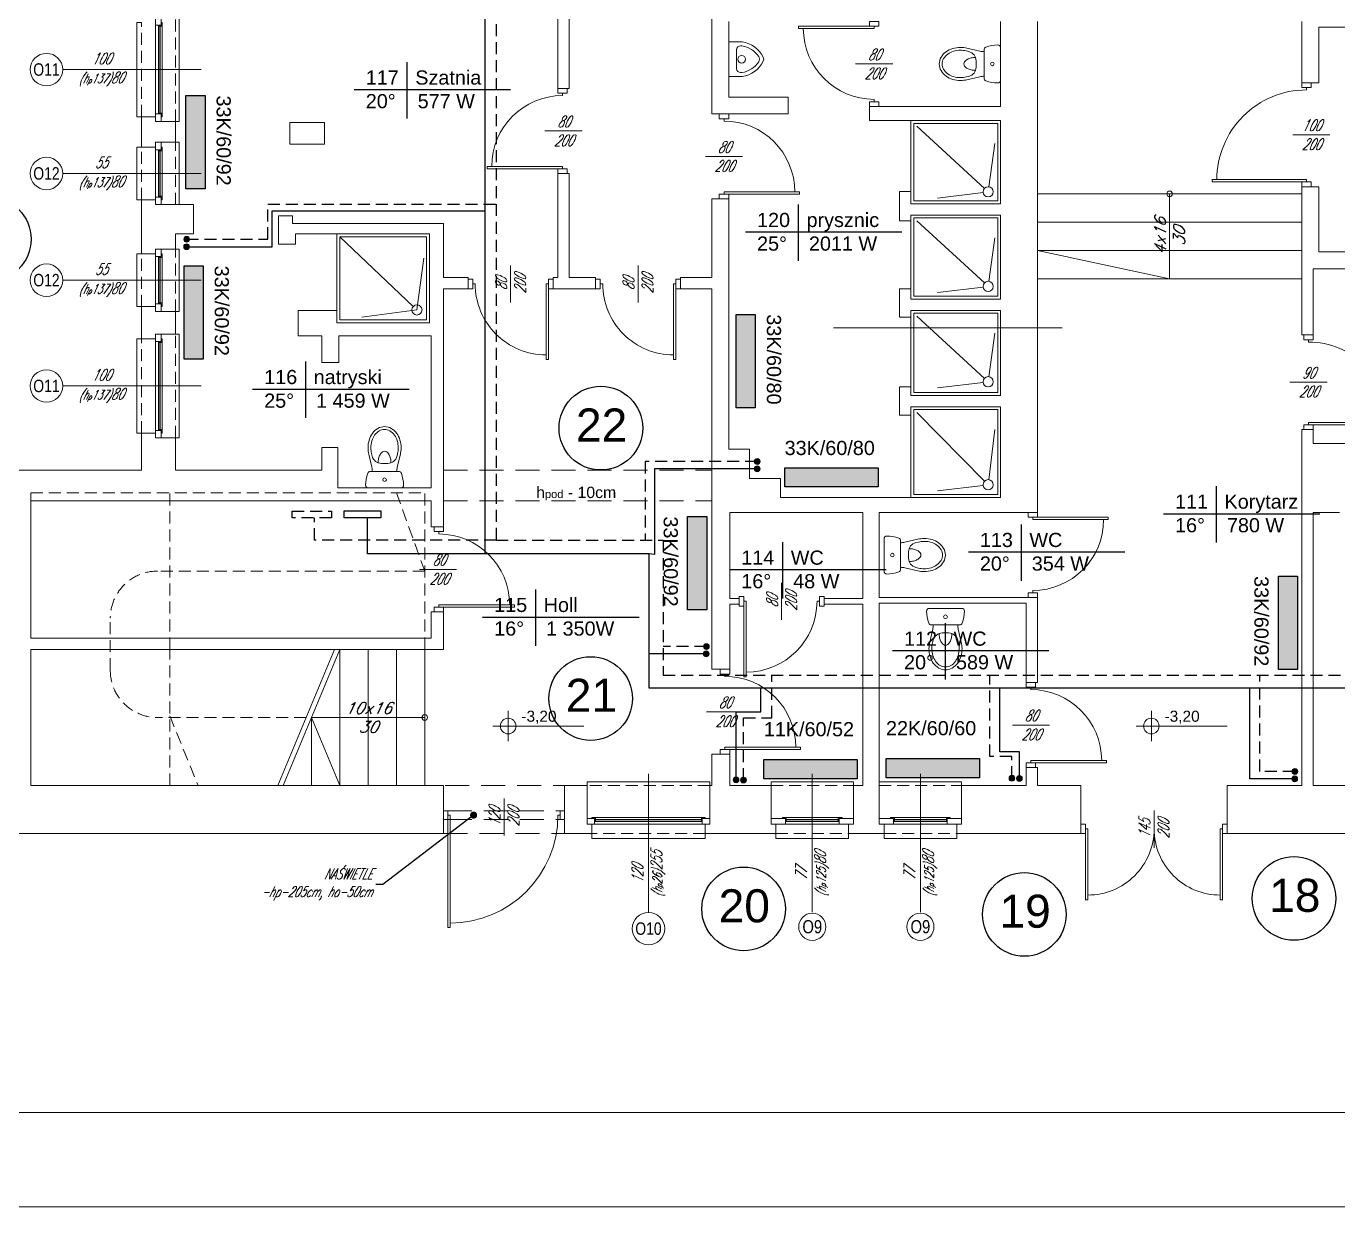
# Model space of a CAD drawing. Header units: centimetres. Extents: x 7465 to 14095, y 337 to 3307.
# Drawn here: x 8218 to 9607, y 337 to 1587 of the extents above; entities that cross this region are included whole.
import ezdxf
from ezdxf.enums import TextEntityAlignment as Align

# ---------------------------------------------------------------- set-up
doc = ezdxf.new("R2010")
doc.units = ezdxf.units.CM
doc.header["$MEASUREMENT"] = 0
doc.linetypes.add('DASHED', pattern=[19.05, 12.7, -6.35])
doc.layers.get('0').update_dxf_attribs({"color": 252, "lineweight": 5})
for name, color, linetype, lineweight in [('02_ściany', 253, 'Continuous', 15), ('03-01_okna', 253, 'Continuous', 9), ('03_drzwi', 253, 'Continuous', 9), ('04-2_nad', 251, 'DASHED', 5), ('05-03_opis', 253, 'Continuous', 5), ('07_przekrój', 254, 'Continuous', 15), ('07_wyposażenie', 253, 'Continuous', 5), ('[0.50]  grube', 253, 'Continuous', 13), ('[stand]  pomocnicze', 253, 'Continuous', 13), ('GRZEJNIKI NOWE', 7, 'Continuous', 25), ('inw03-02_schody', 253, 'Continuous', 5), ('OPISY DO CO', 7, 'Continuous', 25), ('OPISY GRZEJNIKÓW', 7, 'Continuous', 25), ('OPISY PIONOW', 7, 'Continuous', 25), ('Piony c.o.', 7, 'Continuous', 25), ('POZIOMY', 7, 'Continuous', 25)]:
    doc.layers.add(name, color=color, linetype=linetype, lineweight=lineweight)
doc.styles.add('arial', font='arial.ttf')
doc.styles.add('ariel', font='arial.ttf', dxfattribs={"width": 0.8})
doc.styles.add('ariel_wym', font='simplex.shx', dxfattribs={"width": 0.65, "oblique": 25})
doc.dimstyles.new('ariel 50 wnętrze', dxfattribs={"dimscale": 0.75, "dimtxt": 15, "dimasz": 10, "dimexe": 10, "dimexo": 0, "dimgap": 5, "dimtad": 1, "dimdec": 1, "dimrnd": 0.5, "dimtxsty": 'ariel_wym', "dimblk": 'ARCHTICK', "dimcen": 2.5, "dimdle": 15, "dimazin": 0, "dimtfac": 1, "dimtdec": 1, "dimtix": 1, "dimtmove": 0, "dimatfit": 3, "dimldrblk": 'DOT', "dimfxl": 0, "dimarcsym": 0})

# ---------------------------------------------------------------- blocks, each defined once
blk = doc.blocks.new('*U6')
blk.add_line((0, -0.375), (0, -0.4))
blk.add_lwpolyline([(0, 0.4), (0, 0.375), (0.8, 0.375), (0.8, 0.4), (0.05, 0.4), (-0.05, 0.4), (-0.05, 0.45), (0.05, 0.45), (0.05, 0.4)])
at = {"ltscale": 0.8}
blk.add_lwpolyline([(0.05, -0.4), (0.05, -0.45), (-0.05, -0.45), (-0.05, -0.4)], close=True, dxfattribs=at)
blk.add_arc((0, 0.375), 0.75, 270, 360)
blk = doc.blocks.new('*U8')
blk.add_line((0, 0.375), (0, 0.4))
at = {"ltscale": 0.8}
blk.add_lwpolyline([(0.05, 0.4), (0.05, 0.45), (-0.05, 0.45), (-0.05, 0.4)], close=True, dxfattribs=at)
blk.add_lwpolyline([(0, -0.4), (0, -0.375), (0.8, -0.375), (0.8, -0.4), (0.05, -0.4), (-0.05, -0.4), (-0.05, -0.45), (0.05, -0.45), (0.05, -0.4)])
blk.add_arc((0, -0.375), 0.75, 0, 90)
blk = doc.blocks.new('*U13')
blk.add_line((0, -0.375), (0, -0.4))
blk.add_lwpolyline([(0, 0.4), (0, 0.375), (0.8, 0.375), (0.8, 0.4), (0.05, 0.4), (-0.05, 0.4), (-0.05, 0.45), (0.05, 0.45), (0.05, 0.4)])
at = {"ltscale": 0.8}
blk.add_lwpolyline([(0.05, -0.4), (0.05, -0.45), (-0.05, -0.45), (-0.05, -0.4)], close=True, dxfattribs=at)
blk.add_arc((0, 0.375), 0.75, 270, 360)
blk = doc.blocks.new('wc')
for p, q in [((-171, 0), (171, 0)), ((-167, -357), (-135, -219)), ((150, -175), (-150, -175)), ((-34, -260), (34, -260)), ((167, -357), (135, -219)), ((-138, -364), (-132, -337)), ((138, -364), (132, -337))]:
    blk.add_line(p, q)
for points in [[(-68, -266, 0.047502), (-63, -312, 0.067446), (-48, -352, 0.105232), (-23, -382, 0.168531), (0, -390, 0.168531), (23, -382, 0.105232), (48, -352, 0.067446), (63, -312, 0.047502), (68, -266, 0.053598)], [(-167, -357, 0.05824), (-175, -425, 0.072039)], [(-175, -425, 0.072039), (-163, -508, 0.083339), (-129, -578, 0.106661), (-71, -631, 0.132138), (0, -650, 0.132138), (71, -631, 0.106661), (129, -578, 0.083339), (163, -508, 0.072039), (175, -425, 0.05824), (167, -357, 0.083339)], [(-145, -425, 0.072039), (-134, -500, 0.083339), (-105, -560, 0.106661), (-56, -605, 0.132138), (0, -620, 0.132138), (56, -605, 0.106661), (105, -560, 0.083339), (134, -500, 0.072039), (145, -425, 0.05824), (138, -364, 0.05824)], [(-138, -364, 0.05824), (-145, -425, 0.05824)]]:
    blk.add_lwpolyline(points, format="xyb")
blk.add_circle((0, -88), 19.6)
for centre, radius, start, end in [((-171, -30), 30, 90, 180.5376), ((171, -30), 30, 359.4624, 90), ((169, -27), 370, 180.5376, 200.3417), ((-169, -27), 370, 339.6583, 359.4624), ((-150, -145), 30, 200.3417, 270), ((-330, -174), 200, 346.9953, 359.6717), ((-34, -360), 100, 90, 166.9953), ((34, -360), 100, 13.0047, 90), ((330, -174), 200, 180.3283, 193.0047), ((150, -145), 30, 270, 339.6583)]:
    blk.add_arc(centre, radius, start, end)
blk = doc.blocks.new('okno 70-1')
at = {"linetype": 'Continuous', "lineweight": 0}
for p, q in [((0, 34), (87, 34)), ((0, 30), (0, 34)), ((87, 30), (87, 34)), ((15, -8), (72, -8)), ((72, -11), (15, -11)), ((16, -4), (16, -8)), ((16, -6), (71, -6)), ((16, -6.5), (71, -6.5)), ((71, -4), (71, -8)), ((5, -21), (5, -26)), ((5, -26), (82, -26)), ((82, -21), (82, -26))]:
    blk.add_line(p, q, dxfattribs=at)
at = {"linetype": 'DASHED'}
for p, q in [((0, 30), (87, 30)), ((5, -21), (82, -21))]:
    blk.add_line(p, q, dxfattribs=at)
at = {"linetype": 'Continuous', "lineweight": 0}
for points in [[(15, -5), (0, -5), (0, -11), (15, -11)], [(87, -5), (72, -5), (72, -11), (87, -11)]]:
    blk.add_lwpolyline(points, close=True, dxfattribs=at)
blk.add_lwpolyline([(12, -5), (12, -4), (75, -4), (75, -5)], dxfattribs=at)
blk = doc.blocks.new('okno 130')
at = {"linetype": 'Continuous', "lineweight": 0}
for p, q in [((75, 7), (-55, 7)), ((-55, 3), (-55, 7)), ((75, 3), (75, 7)), ((67, -35), (-47, -35)), ((-47, -38), (67, -38)), ((-46, -31), (-46, -35)), ((66, -33), (-46, -33)), ((66, -33.5), (-46, -33.5)), ((66, -31), (66, -35)), ((-50, -48), (-50, -53)), ((70, -53), (-50, -53)), ((70, -48), (70, -53))]:
    blk.add_line(p, q, dxfattribs=at)
at = {"linetype": 'DASHED'}
for p, q in [((75, 3), (-55, 3)), ((70, -48), (-50, -48))]:
    blk.add_line(p, q, dxfattribs=at)
at = {"linetype": 'Continuous', "lineweight": 0}
for points in [[(-55, -32), (-47, -32), (-47, -38), (-55, -38)], [(67, -32), (75, -32), (75, -38), (67, -38)]]:
    blk.add_lwpolyline(points, close=True, dxfattribs=at)
blk.add_lwpolyline([(70, -32), (70, -31), (-50, -31), (-50, -32)], dxfattribs=at)
blk = doc.blocks.new('*U16')
blk.add_line((0, -0.475), (0, -0.5))
blk.add_lwpolyline([(0, 0.5), (0, 0.475), (1, 0.475), (1, 0.5), (0.05, 0.5), (-0.05, 0.5), (-0.05, 0.55), (0.05, 0.55), (0.05, 0.5)])
at = {"ltscale": 0.8}
blk.add_lwpolyline([(0.05, -0.5), (0.05, -0.55), (-0.05, -0.55), (-0.05, -0.5)], close=True, dxfattribs=at)
blk.add_arc((0, 0.475), 0.95, 269.9853, 0.0704)
blk = doc.blocks.new('*U2')
at = {"ltscale": 0.8}
blk.add_lwpolyline([(0.05, 0.45), (0.05, 0.5), (-0.05, 0.5), (-0.05, 0.45)], close=True, dxfattribs=at)
blk.add_lwpolyline([(0.85, -0.425, 0.414214), (0, 0.425), (0, 0.45)], format="xyb")
blk.add_lwpolyline([(0, -0.45), (0, -0.425), (0.9, -0.425), (0.9, -0.45), (0.05, -0.45), (-0.05, -0.45), (-0.05, -0.5), (0.05, -0.5), (0.05, -0.45)])
blk = doc.blocks.new('*U21')
blk.add_line((0, 0.375), (0, 0.4))
at = {"ltscale": 0.8}
blk.add_lwpolyline([(0.05, 0.4), (0.05, 0.45), (-0.05, 0.45), (-0.05, 0.4)], close=True, dxfattribs=at)
blk.add_lwpolyline([(0, -0.4), (0, -0.375), (0.8, -0.375), (0.8, -0.4), (0.05, -0.4), (-0.05, -0.4), (-0.05, -0.45), (0.05, -0.45), (0.05, -0.4)])
blk.add_arc((0, -0.375), 0.75, 0, 90)
blk = doc.blocks.new('*U18')
blk.add_line((0, -0.375), (0, -0.4))
blk.add_lwpolyline([(0, 0.4), (0, 0.375), (0.8, 0.375), (0.8, 0.4), (0.05, 0.4), (-0.05, 0.4), (-0.05, 0.45), (0.05, 0.45), (0.05, 0.4)])
at = {"ltscale": 0.8}
blk.add_lwpolyline([(0.05, -0.4), (0.05, -0.45), (-0.05, -0.45), (-0.05, -0.4)], close=True, dxfattribs=at)
blk.add_arc((0, 0.375), 0.75, 270, 360)
blk = doc.blocks.new('okno 55')
at = {"linetype": 'Continuous', "lineweight": 0}
for p, q in [((-18, 5), (-18, 61)), ((-13, 61), (-18, 61)), ((2, 58), (2, 8)), ((5, 8), (5, 58)), ((9, 57), (5, 57)), ((6.5, 9), (6.5, 57)), ((7, 9), (7, 57)), ((23, 66), (27, 66)), ((27, 0), (27, 66)), ((-13, 5), (-18, 5)), ((9, 9), (5, 9)), ((23, 0), (27, 0))]:
    blk.add_line(p, q, dxfattribs=at)
at = {"linetype": 'DASHED'}
for p, q in [((-13, 5), (-13, 61)), ((23, 0), (23, 66))]:
    blk.add_line(p, q, dxfattribs=at)
at = {"linetype": 'Continuous', "lineweight": 0}
for points in [[(8, 66), (8, 58), (2, 58), (2, 66)], [(8, 8), (8, 0), (2, 0), (2, 8)]]:
    blk.add_lwpolyline(points, close=True, dxfattribs=at)
blk.add_lwpolyline([(8, 5), (9, 5), (9, 61), (8, 61)], dxfattribs=at)
at = {"layer": '05-03_opis', "lineweight": 0}
blk.add_line((50.3, 33), (-96.3, 33), dxfattribs=at)
blk.add_circle((-113.6, 33), 17.2, dxfattribs=at)
at = {"layer": '05-03_opis', "lineweight": 0, "attachment_point": 5}
for s, insert, char_height, width, style in [('55\\P{\\H0.83333x;(h\\H0.6x;p\\H1.6667x;137)}80', (-55.6, 33), 12, 57.447, 'ariel_wym'), ('O12', (-113.6, 33), 13.2, 62.661, 'ariel')]:
    blk.add_mtext(s, dxfattribs=dict(at, insert=insert, char_height=char_height, width=width, style=style))
blk = doc.blocks.new('okno 110a')
at = {"linetype": 'DASHED'}
for p, q in [((0, -110), (0, 0)), ((-36, -105), (-36, -5))]:
    blk.add_line(p, q, dxfattribs=at)
at = {"linetype": 'Continuous', "lineweight": 0}
for p, q in [((0, 0), (4, 0)), ((4, -110), (4, 0)), ((-41, -105), (-41, -5)), ((-36, -5), (-41, -5)), ((-21, -8), (-21, -102)), ((-18, -102), (-18, -8)), ((-14, -9), (-18, -9)), ((-16.5, -101), (-16.5, -9)), ((-16, -101), (-16, -9)), ((-36, -105), (-41, -105)), ((-14, -101), (-18, -101)), ((0, -110), (4, -110))]:
    blk.add_line(p, q, dxfattribs=at)
for points in [[(-15, 0), (-15, -8), (-21, -8), (-21, 0)], [(-15, -102), (-15, -110), (-21, -110), (-21, -102)]]:
    blk.add_lwpolyline(points, close=True, dxfattribs=at)
blk.add_lwpolyline([(-15, -105), (-14, -105), (-14, -5), (-15, -5)], dxfattribs=at)
at = {"layer": '05-03_opis', "lineweight": 0}
blk.add_line((27.3, -55), (-119.3, -55), dxfattribs=at)
blk.add_circle((-136.6, -55), 17.2, dxfattribs=at)
at = {"layer": '05-03_opis', "lineweight": 0, "attachment_point": 5}
for s, insert, char_height, width, style in [('100\\P{\\H0.83333x;(h\\H0.6x;p\\H1.6667x;137)}80', (-78.6, -55), 12, 57.447, 'ariel_wym'), ('O11', (-136.6, -55), 13.2, 62.661, 'ariel')]:
    blk.add_mtext(s, dxfattribs=dict(at, insert=insert, char_height=char_height, width=width, style=style))
blk = doc.blocks.new('*U24')
blk.add_line((0, 0.625), (0, 0.65))
at = {"ltscale": 0.8}
blk.add_lwpolyline([(0.05, 0.65), (0.05, 0.7), (-0.05, 0.7), (-0.05, 0.65)], close=True, dxfattribs=at)
blk.add_lwpolyline([(0, -0.65), (0, -0.625), (1.3, -0.625), (1.3, -0.65), (0.05, -0.65), (-0.05, -0.65), (-0.05, -0.7), (0.05, -0.7), (0.05, -0.65)])
blk.add_arc((0, -0.625), 1.25, 0, 90)
blk = doc.blocks.new('*U25')
blk.add_line((0, 0.375), (0, 0.4))
at = {"ltscale": 0.8}
blk.add_lwpolyline([(-0.05, 0.4), (-0.05, 0.45), (0.05, 0.45), (0.05, 0.4)], close=True, dxfattribs=at)
blk.add_lwpolyline([(0, -0.4), (0, -0.375), (-0.8, -0.375), (-0.8, -0.4), (-0.05, -0.4), (0.05, -0.4), (0.05, -0.45), (-0.05, -0.45), (-0.05, -0.4)])
blk.add_arc((0, -0.375), 0.75, 90, 180)
blk = doc.blocks.new('BATH_urinal2')
for p, q in [((0, 0.184), (0, -0.184)), ((0, 0.184), (0.136, 0.184)), ((0.126, 0.142), (0.14, 0.142)), ((0.084, 0.1), (0.084, -0.1)), ((0, -0.184), (0.136, -0.184)), ((0.126, -0.142), (0.14, -0.142))]:
    blk.add_line(p, q)
blk.add_circle((0.137, 0), 0.0404)
for centre, radius, start, end in [((0.126, 0.1), 0.042, 90, 180), ((0.136, 0.134), 0.05, 81.9393, 90), ((0.136, 0.134), 0.05, 81.9393, 90), ((0.096, -0.122), 0.267, 34.0694, 80.5865), ((0.102, -0.108), 0.294, 26.2274, 81.9393), ((0.276, 0), 0.05, 325.9306, 34.0694), ((0.321, 0), 0.05, 333.7726, 26.2274), ((0.126, -0.1), 0.042, 180, 270), ((0.096, 0.122), 0.267, 279.4135, 325.9306), ((0.102, 0.108), 0.294, 278.0607, 333.7726), ((0.136, -0.134), 0.05, 270, 278.0607), ((0.136, -0.134), 0.05, 270, 278.0607)]:
    blk.add_arc(centre, radius, start, end)
blk = doc.blocks.new('kota rzutowa')
at = {"ltscale": 0.5}
for p, q in [((0, -20.6), (0, 20.6)), ((-20.6, 0), (102.8, 0))]:
    blk.add_line(p, q, dxfattribs=at)
blk.add_circle((0, 0), 10.6, dxfattribs=at)
at = {"ltscale": 0.5, "style": 'arial'}
blk.add_attdef('POZ._POSADKI_WYKOŃCZONWJ', text='', height=15, dxfattribs=at).set_placement((17.9, 1.4), align=Align.BOTTOM_LEFT)
blk.add_attdef('POZ._POSADZKI_KONSTRUKCJA', text='', height=15, dxfattribs=at).set_placement((17, -5), align=Align.TOP_LEFT)
blk = doc.blocks.new('_ArchTick')
at = {"color": 0, "linetype": 'ByBlock', "const_width": 0.15}
blk.add_lwpolyline([(-0.5, -0.5), (0.5, 0.5)], dxfattribs=at)
blk = doc.blocks.new('_Dot')
at = {"color": 0, "linetype": 'ByBlock', "lineweight": -2}
blk.add_line((-0.5, 0), (-1, 0), dxfattribs=at)
at = {"color": 0, "linetype": 'ByBlock', "const_width": 0.5}
blk.add_lwpolyline([(-0.25, 0, 1), (0.25, 0, 1)], format="xyb", close=True, dxfattribs=at)

msp = doc.modelspace()

# ---------------------------------------------------------------- hatches: boundary and pattern name
at = {"layer": '07_przekrój'}
h = msp.add_hatch(color=256, dxfattribs=at)
h.set_gradient(color1=(214, 41, 214), color2=(216, 49, 216), one_color=1, tint=0.52)
h.paths.add_polyline_path([(8407.3, 1513.4), (8407.3, 1414.5), (8387, 1414.5), (8387, 1513.4)])
h = msp.add_hatch(color=256, dxfattribs=at)
h.set_gradient(color1=(214, 41, 214), color2=(216, 49, 216), one_color=1, tint=0.52)
h.paths.add_polyline_path([(8405.2, 1333.2), (8405.2, 1234.3), (8385, 1234.3), (8385, 1333.2)])
h = msp.add_hatch(color=256, dxfattribs=at)
h.set_gradient(color1=(214, 41, 214), color2=(216, 49, 216), one_color=1, tint=0.52)
h.paths.add_polyline_path([(8990, 1281.6), (8990, 1182.8), (8969.8, 1182.8), (8969.8, 1281.6)])
h = msp.add_hatch(color=256, dxfattribs=at)
h.set_gradient(color1=(214, 41, 214), color2=(216, 49, 216), one_color=1, tint=0.52)
h.paths.add_polyline_path([(9021.3, 1119.4), (9120.1, 1119.4), (9120.1, 1099.1), (9021.3, 1099.1)])
h = msp.add_hatch(color=256, dxfattribs=at)
h.set_gradient(color1=(214, 41, 214), color2=(216, 49, 216), one_color=1, tint=0.52)
h.paths.add_polyline_path([(8938.6, 1067.6), (8938.6, 968.8), (8918.3, 968.8), (8918.3, 1067.6)])
h = msp.add_hatch(color=256, dxfattribs=at)
h.set_gradient(color1=(214, 41, 214), color2=(216, 49, 216), one_color=1, tint=0.52)
h.paths.add_polyline_path([(9564.2, 1004.5), (9564.2, 905.6), (9544, 905.6), (9544, 1004.5)])
h = msp.add_hatch(color=256, dxfattribs=at)
h.set_gradient(color1=(214, 41, 214), color2=(216, 49, 216), one_color=1, tint=0.52)
h.paths.add_polyline_path([(8999.2, 810.3), (9098.1, 810.3), (9098.1, 790.1), (8999.2, 790.1)])
h = msp.add_hatch(color=256, dxfattribs=at)
h.set_gradient(color1=(214, 41, 214), color2=(216, 49, 216), one_color=1, tint=0.52)
h.paths.add_polyline_path([(9128.7, 811.4), (9227.5, 811.4), (9227.5, 791.1), (9128.7, 791.1)])
at = {"layer": 'Piony c.o.', "lineweight": 20}
for color, points in [(5, [(8390.9, 1361.2, 1), (8384.7, 1361.2, 1)]), (256, [(8390.7, 1353.4, 1), (8384.6, 1353.4, 1)]), (5, [(8995.2, 1126, 1), (8989.1, 1126, 1)]), (256, [(8995.1, 1118.2, 1), (8989, 1118.2, 1)]), (5, [(8941.2, 930.1, 1), (8935.1, 930.1, 1)]), (256, [(8941.1, 922.3, 1), (8935, 922.3, 1)]), (256, [(8972.7, 788.9, 1), (8966.6, 788.9, 1)]), (5, [(8980.5, 788.7, 1), (8974.4, 788.7, 1)]), (5, [(9264.9, 790.5, 1), (9258.8, 790.5, 1)]), (256, [(9272.7, 790.4, 1), (9266.6, 790.4, 1)]), (256, [(9564.5, 789.9, 1), (9558.4, 789.9, 1)]), (5, [(9564.6, 797.7, 1), (9558.5, 797.7, 1)])]:
    msp.add_hatch(color=color, dxfattribs=at).paths.add_polyline_path(points)

# ---------------------------------------------------------------- linework, layer by layer
at = {"layer": '02_ściany', "color": 0}
for p, q in [((8943.9, 2116.9), (8943.9, 1493.9)), ((8792.9, 1847.9), (8792.9, 1520.9)), ((8780.9, 1609.9), (8780.9, 1520.9)), ((8961.9, 1591.9), (8961.9, 1511.9)), ((9249.9, 1501.9), (9249.9, 1591.9)), ((9288.9, 1591.9), (9288.9, 1071.9)), ((9568.9, 1591.9), (9568.9, 1526.9)), ((9586.9, 1585.9), (9661.9, 1585.9)), ((9586.9, 1585.9), (9586.9, 1526.9)), ((8780.9, 1520.9), (8792.9, 1520.9)), ((9568.9, 1526.9), (9586.9, 1526.9)), ((8961.9, 1511.9), (9024.9, 1511.9)), ((9024.9, 1511.9), (9024.9, 1493.9)), ((9110.9, 1501.9), (9249.9, 1501.9)), ((9110.9, 1501.9), (9110.9, 1486.9)), ((8339.9, 1458.9), (8339.9, 1490.9)), ((8943.9, 1493.9), (8961.9, 1493.9)), ((8961.9, 1493.9), (9024.9, 1493.9)), ((9110.9, 1486.9), (9249.9, 1486.9)), ((9249.9, 1398.9), (9249.9, 1486.9)), ((8375.9, 1485.9), (8375.9, 1463.9)), ((8533.9, 1484.9), (8496.9, 1484.9)), ((8496.9, 1484.9), (8496.9, 1461.9)), ((8533.9, 1484.9), (8533.9, 1461.9)), ((8533.9, 1461.9), (8496.9, 1461.9)), ((8780.9, 1430.9), (8780.9, 1320.9)), ((8780.9, 1430.9), (8792.9, 1430.9)), ((8792.9, 1430.9), (8792.9, 1320.9)), ((9568.9, 1416.9), (9568.9, 1259.9)), ((9568.9, 1416.9), (9586.9, 1416.9)), ((9586.9, 1416.9), (9586.9, 1347.9)), ((8943.9, 1403.9), (8943.9, 1320.9)), ((8943.9, 1403.9), (8961.9, 1403.9)), ((8961.9, 1403.9), (8961.9, 1138.9)), ((9142.9, 1411.9), (9154.9, 1411.9)), ((9142.9, 1380.9), (9142.9, 1411.9)), ((9154.9, 1411.9), (9154.9, 1398.9)), ((8339.9, 1402.9), (8339.9, 1345.9)), ((8394.9, 1397.9), (8394.9, 1366.9)), ((9154.9, 1398.9), (9249.9, 1398.9)), ((8499.9, 1385.9), (8484.9, 1385.9)), ((8484.9, 1385.9), (8484.9, 1355.9)), ((8499.9, 1385.9), (8499.9, 1377.9)), ((8659.9, 1377.9), (8499.9, 1377.9)), ((8659.9, 1377.9), (8659.9, 1320.9)), ((9142.9, 1380.9), (9154.9, 1380.9)), ((9154.9, 1386.9), (9249.9, 1386.9)), ((9154.9, 1380.9), (9154.9, 1386.9)), ((9249.9, 1386.9), (9249.9, 1297.9)), ((8375.9, 1366.9), (8375.9, 1350.9)), ((8394.9, 1366.9), (8375.9, 1366.9)), ((8644.9, 1366.9), (8502.9, 1366.9)), ((8502.9, 1366.9), (8502.9, 1355.9)), ((8644.9, 1366.9), (8644.9, 1272.9)), ((8502.9, 1355.9), (8484.9, 1355.9)), ((9586.9, 1347.9), (9716.9, 1347.9)), ((8685.9, 1320.9), (8659.9, 1320.9)), ((8685.9, 1320.9), (8685.9, 1308.9)), ((8780.9, 1320.9), (8775.9, 1320.9)), ((8775.9, 1320.9), (8775.9, 1308.9)), ((8792.9, 1320.9), (8820.9, 1320.9)), ((8820.9, 1320.9), (8820.9, 1308.9)), ((8910.9, 1320.9), (8943.9, 1320.9)), ((8910.9, 1320.9), (8910.9, 1308.9)), ((9580.9, 1329.9), (9580.9, 1259.9)), ((9580.9, 1329.9), (9881.4, 1329.9)), ((8659.9, 1308.9), (8685.9, 1308.9)), ((8659.9, 1308.9), (8659.9, 1056.7)), ((8775.9, 1308.9), (8820.9, 1308.9)), ((8910.9, 1308.9), (8943.9, 1308.9)), ((8943.9, 1308.9), (8943.9, 905.9)), ((9142.9, 1308.9), (9154.9, 1308.9)), ((9142.9, 1278.9), (9142.9, 1308.9)), ((9154.9, 1297.9), (9154.9, 1308.9)), ((9154.9, 1297.9), (9249.9, 1297.9)), ((8339.9, 1255.9), (8339.9, 1289.9)), ((8375.9, 1260.9), (8375.9, 1284.9)), ((8546.9, 1285.9), (8505.9, 1285.9)), ((8505.9, 1285.9), (8505.9, 1258.9)), ((8546.9, 1285.9), (8546.9, 1272.9)), ((9142.9, 1278.9), (9154.9, 1278.9)), ((9154.9, 1285.9), (9249.9, 1285.9)), ((9154.9, 1285.9), (9154.9, 1278.9)), ((9249.9, 1285.9), (9249.9, 1195.9)), ((8644.9, 1272.9), (8546.9, 1272.9)), ((8530.9, 1258.9), (8505.9, 1258.9)), ((8530.9, 1258.9), (8530.9, 1230.9)), ((8548.9, 1258.9), (8548.9, 1230.9)), ((8548.9, 1258.9), (8646.9, 1258.9)), ((8646.9, 1258.9), (8646.9, 1097.9)), ((9580.9, 1259.9), (9568.9, 1259.9)), ((8548.9, 1230.9), (8530.9, 1230.9)), ((9142.9, 1204.9), (9142.9, 1174.9)), ((9142.9, 1204.9), (9154.9, 1204.9)), ((9154.9, 1195.9), (9154.9, 1204.9)), ((9154.9, 1195.9), (9249.9, 1195.9)), ((9154.9, 1183.9), (9249.9, 1183.9)), ((9154.9, 1183.9), (9154.9, 1174.9)), ((9249.9, 1183.9), (9249.9, 1087.9)), ((9142.9, 1174.9), (9154.9, 1174.9)), ((8339.9, 1155.9), (8339.9, 1116.9)), ((9568.9, 1159.9), (9568.9, 782.9)), ((9580.9, 1159.9), (9568.9, 1159.9)), ((9580.9, 1159.9), (9580.9, 1144.9)), ((8375.9, 1150.9), (8375.9, 1116.9)), ((8547.9, 1140.9), (8530.9, 1140.9)), ((8530.9, 1140.9), (8530.9, 1116.9)), ((8547.9, 1140.9), (8547.9, 1097.9)), ((9705.4, 1144.9), (9580.9, 1144.9)), ((8961.9, 1138.9), (8983.9, 1138.9)), ((8983.9, 1138.9), (8983.9, 1107.9)), ((8339.9, 1116.9), (8171.9, 1116.9)), ((8375.9, 1116.9), (8530.9, 1116.9)), ((8547.9, 1097.9), (8646.9, 1097.9)), ((8983.9, 1107.9), (9016.9, 1107.9)), ((9016.9, 1107.9), (9016.9, 1087.9)), ((8222.9, 1084.4), (8646.9, 1084.4)), ((8222.9, 1084.4), (8222.9, 938.9)), ((8646.9, 1084.4), (8646.9, 1056.7)), ((9016.9, 1087.9), (9249.9, 1087.9)), ((8962.9, 1071.9), (8962.9, 980.9)), ((8962.9, 1071.9), (9103.9, 1071.9)), ((9103.9, 1071.9), (9103.9, 980.9)), ((9121.4, 1071.9), (9288.9, 1071.9)), ((9121.4, 1071.9), (9121.4, 981.9)), ((9580.9, 1071.9), (9580.9, 782.9)), ((9580.9, 1071.9), (9608.9, 1071.9)), ((8646.9, 1056.7), (8659.9, 1056.7)), ((8962.9, 980.9), (8972.9, 980.9)), ((8962.9, 974.9), (8962.9, 905.9)), ((8962.9, 974.9), (8972.9, 974.9)), ((8972.9, 980.9), (8972.9, 974.9)), ((9062.9, 980.9), (9103.9, 980.9)), ((9062.9, 980.9), (9062.9, 974.9)), ((9062.9, 974.9), (9103.9, 974.9)), ((9103.9, 974.9), (9103.9, 782.9)), ((9121.4, 981.9), (9288.9, 981.9)), ((9121.4, 975.9), (9121.4, 782.9)), ((9121.4, 975.9), (9276.9, 975.9)), ((9276.9, 975.9), (9276.9, 891.9)), ((9288.9, 981.9), (9288.9, 891.9)), ((8646.9, 966.7), (8646.9, 938.9)), ((8646.9, 966.7), (8659.9, 966.7)), ((8659.9, 966.7), (8659.9, 926.9)), ((8222.9, 938.9), (8646.9, 938.9)), ((8222.9, 926.9), (8222.9, 782.9)), ((8222.9, 926.9), (8659.9, 926.9)), ((8943.9, 905.9), (8962.9, 905.9)), ((9276.9, 891.9), (9288.9, 891.9)), ((8943.9, 815.9), (8943.9, 782.9)), ((8943.9, 815.9), (8962.9, 815.9)), ((8962.9, 815.9), (8962.9, 782.9)), ((9276.9, 801.9), (9288.9, 801.9)), ((9276.9, 801.9), (9276.9, 782.9)), ((9288.9, 801.9), (9288.9, 782.9)), ((8222.9, 782.9), (8659.9, 782.9)), ((8659.9, 782.9), (8659.9, 731.9)), ((8787.9, 782.9), (8811.9, 782.9)), ((8787.9, 782.9), (8787.9, 731.9)), ((8941.9, 782.9), (8943.9, 782.9)), ((8962.9, 782.9), (9006.9, 782.9)), ((9006.9, 782.9), (9006.9, 741.9)), ((9093.9, 782.9), (9103.9, 782.9)), ((9093.9, 782.9), (9093.9, 741.9)), ((9121.4, 782.9), (9121.4, 741.9)), ((9208.4, 782.9), (9276.9, 782.9)), ((9288.9, 782.9), (9334.9, 782.9)), ((9334.9, 782.9), (9334.9, 731.9)), ((9489.9, 782.9), (9568.9, 782.9)), ((9489.9, 782.9), (9489.9, 731.9)), ((9580.9, 782.9), (9676.4, 782.9)), ((9006.9, 741.9), (9011.9, 741.9)), ((9006.9, 741.9), (9011.9, 741.9)), ((9006.9, 741.9), (9011.9, 741.9)), ((9006.9, 741.9), (9011.9, 741.9)), ((9006.9, 741.9), (9011.9, 741.9)), ((9006.9, 741.9), (9011.9, 741.9)), ((9011.9, 741.9), (9011.9, 731.9)), ((9011.9, 741.9), (9011.9, 731.9)), ((9088.9, 741.9), (9093.9, 741.9)), ((9088.9, 741.9), (9088.9, 731.9)), ((9088.9, 741.9), (9093.9, 741.9)), ((9088.9, 741.9), (9093.9, 741.9)), ((9121.4, 741.9), (9126.4, 741.9)), ((9121.4, 741.9), (9126.4, 741.9)), ((9121.4, 741.9), (9126.4, 741.9)), ((9121.4, 741.9), (9126.4, 741.9)), ((9121.4, 741.9), (9126.4, 741.9)), ((9126.4, 741.9), (9126.4, 731.9)), ((9126.4, 741.9), (9126.4, 731.9)), ((9203.4, 741.9), (9208.4, 741.9)), ((9203.4, 741.9), (9208.4, 741.9)), ((9203.4, 741.9), (9203.4, 731.9)), ((8171.9, 731.9), (8659.9, 731.9)), ((8787.9, 731.9), (8816.9, 731.9)), ((8936.9, 731.9), (9011.9, 731.9)), ((9088.9, 731.9), (9126.4, 731.9)), ((9203.4, 731.9), (9334.9, 731.9)), ((9489.9, 731.9), (9681.4, 731.9))]:
    msp.add_line(p, q, dxfattribs=at)
for points in [[(8339.9, 1490.9), (8354.9, 1490.9), (8354.9, 1485.9), (8375.9, 1485.9)], [(8339.9, 1458.9), (8354.9, 1458.9), (8354.9, 1463.9), (8375.9, 1463.9)], [(8339.9, 1402.9), (8354.9, 1402.9), (8354.9, 1397.9), (8394.9, 1397.9)], [(8339.9, 1345.9), (8354.9, 1345.9), (8354.9, 1350.9), (8375.9, 1350.9)], [(8339.9, 1289.9), (8354.9, 1289.9), (8354.9, 1284.9), (8375.9, 1284.9)], [(8339.9, 1255.9), (8354.9, 1255.9), (8354.9, 1260.9), (8375.9, 1260.9)], [(8339.9, 1155.9), (8354.9, 1155.9), (8354.9, 1150.9), (8375.9, 1150.9)], [(9121.4, 975.9), (9276.9, 975.9)], [(8816.9, 731.9), (8816.9, 741.9), (8811.9, 741.9), (8811.9, 782.9)], [(8936.9, 731.9), (8936.9, 741.9), (8941.9, 741.9), (8941.9, 782.9)], [(9276.9, 782.9), (9208.4, 782.9), (9208.4, 741.9)]]:
    msp.add_lwpolyline(points, dxfattribs=at)
at = {"layer": '03_drzwi', "color": 0}
for points in [[(9339.9, 736.9), (9342.4, 736.9), (9342.4, 662), (9339.9, 662), (9339.9, 731.9), (9339.9, 741.9), (9334.9, 741.9), (9334.9, 731.9), (9339.9, 731.9)], [(9484.9, 736.9), (9482.4, 736.9), (9482.5, 662), (9485, 662), (9484.9, 731.9), (9484.9, 741.9), (9489.9, 741.9), (9489.9, 731.9), (9484.9, 731.9)]]:
    msp.add_lwpolyline(points, dxfattribs=at)
for centre, start, end in [((9342.4, 736.9), 269.9296, 0.0147), ((9482.4, 736.9), 179.9853, 270.0704)]:
    msp.add_arc(centre, 70, start, end, dxfattribs=at)
at = {"layer": '04-2_nad', "color": 0, "ltscale": 2}
for p, q in [((8659.9, 1116.9), (8943.9, 1116.9)), ((8659.9, 1084.4), (8943.9, 1084.4)), ((8661.7, 782.9), (8787.9, 782.9)), ((8664.5, 756.1), (8783.3, 756.1)), ((8664.5, 746.9), (8783.3, 746.9)), ((8659.9, 731.9), (8787.9, 731.9))]:
    msp.add_line(p, q, dxfattribs=at)
at = {"layer": '05-03_opis', "color": 0, "lineweight": 0}
for p, q in [((9135.6, 1546.9), (9096.3, 1546.9)), ((8767.3, 1475.9), (8806.6, 1475.9)), ((9598.6, 1471.9), (9559.3, 1471.9)), ((8976.6, 1448.9), (8937.3, 1448.9)), ((8730.9, 1294.3), (8730.9, 1333.6)), ((8865.9, 1294.3), (8865.9, 1333.6)), ((9595.6, 1209.9), (9556.3, 1209.9)), ((8673.6, 1011.7), (8634.3, 1011.7)), ((9017.9, 958.2), (9017.9, 997.5)), ((8977.6, 860.9), (8938.3, 860.9)), ((9301.6, 846.9), (9262.3, 846.9)), ((8876.9, 795.3), (8876.9, 648.6)), ((9050.4, 795.3), (9050.4, 648.6)), ((9164.9, 795.3), (9164.9, 648.6)), ((8723.9, 769.2), (8723.9, 729.9)), ((9412.4, 756.4), (9412.4, 717))]:
    msp.add_line(p, q, dxfattribs=at)
at = {"layer": '05-03_opis', "color": 0}
msp.add_line((9314.9, 1267.6), (9072.8, 1267.6), dxfattribs=at)
at = {"layer": '05-03_opis', "color": 0, "lineweight": 0}
for centre, radius in [((8876.9, 631.3), 17.2), ((9050.4, 633.3), 14.4), ((9164.9, 633.3), 14.4)]:
    msp.add_circle(centre, radius, dxfattribs=at)
at = {"layer": '07_wyposażenie', "color": 0}
for p, q in [((9232.7, 1415), (9161.2, 1480.9)), ((9237.4, 1416.7), (9243.9, 1462.7)), ((9231.3, 1410.7), (9182.9, 1404.9)), ((9232.7, 1315), (9161.2, 1380.9)), ((8627.7, 1290), (8549.9, 1363.9)), ((9237.4, 1316.7), (9243.9, 1362.7)), ((8631.7, 1286.4), (8638.9, 1341.2)), ((9231.3, 1310.7), (9182.9, 1304.9)), ((8631.7, 1286.4), (8573.4, 1278.9)), ((9232.7, 1214), (9161.2, 1279.9)), ((9237.4, 1215.7), (9243.9, 1261.7)), ((9231.3, 1209.7), (9182.9, 1203.9)), ((9232.7, 1105), (9161.2, 1177.9)), ((9237.4, 1106.7), (9243.9, 1159.7)), ((9231.3, 1100.7), (9182.9, 1094.9))]:
    msp.add_line(p, q, dxfattribs=at)
for points in [[(9249.9, 1486.9), (9154.9, 1486.9), (9154.9, 1398.9), (9249.9, 1398.9)], [(9246.9, 1483.9), (9157.9, 1483.9), (9157.9, 1401.9), (9246.9, 1401.9)], [(9249.9, 1386.9), (9154.9, 1386.9), (9154.9, 1297.9), (9249.9, 1297.9)], [(9246.9, 1383.9), (9157.9, 1383.9), (9157.9, 1300.9), (9246.9, 1300.9)], [(8644.9, 1366.9), (8546.9, 1366.9), (8546.9, 1272.9), (8644.9, 1272.9)], [(8641.9, 1363.9), (8549.9, 1363.9), (8549.9, 1275.9), (8641.9, 1275.9)], [(9249.9, 1285.9), (9154.9, 1285.9), (9154.9, 1195.9), (9249.9, 1195.9)], [(9246.9, 1282.9), (9157.9, 1282.9), (9157.9, 1198.9), (9246.9, 1198.9)], [(9249.9, 1183.9), (9154.9, 1183.9), (9154.9, 1087.9), (9249.9, 1087.9)], [(9246.9, 1180.9), (9157.9, 1180.9), (9157.9, 1090.9), (9246.9, 1090.9)]]:
    msp.add_lwpolyline(points, close=True, dxfattribs=at)
for centre in [(9236.7, 1411.4), (9236.7, 1311.4), (8631.7, 1286.4), (9236.7, 1210.4), (9236.7, 1101.4)]:
    msp.add_circle(centre, 5.38, dxfattribs=at)
at = {"layer": '[0.50]  grube', "color": 0}
msp.add_line((7735.3, 436.8), (13995.2, 436.8), dxfattribs=at)
at = {"layer": '[stand]  pomocnicze', "color": 0}
msp.add_line((14095.2, 336.8), (7464.7, 336.8), dxfattribs=at)
at = {"layer": 'GRZEJNIKI NOWE'}
for points in [[(8407.3, 1513.4), (8407.3, 1414.5), (8387, 1414.5), (8387, 1513.4)], [(8405.2, 1333.2), (8405.2, 1234.3), (8385, 1234.3), (8385, 1333.2)], [(8990, 1281.6), (8990, 1182.8), (8969.8, 1182.8), (8969.8, 1281.6)], [(9021.3, 1119.4), (9120.1, 1119.4), (9120.1, 1099.1), (9021.3, 1099.1)], [(8938.6, 1067.6), (8938.6, 968.8), (8918.3, 968.8), (8918.3, 1067.6)], [(9564.2, 1004.5), (9564.2, 905.6), (9544, 905.6), (9544, 1004.5)], [(8999.2, 810.3), (9098.1, 810.3), (9098.1, 790.1), (8999.2, 790.1)], [(9128.7, 811.4), (9227.5, 811.4), (9227.5, 791.1), (9128.7, 791.1)]]:
    msp.add_lwpolyline(points, close=True, dxfattribs=at)
at = {"layer": 'inw03-02_schody', "color": 0}
for p, q in [((9288.9, 1409.3), (9568.9, 1409.3)), ((9428.9, 1409.3), (9428.9, 1319.3)), ((9288.9, 1379.3), (9568.9, 1379.3)), ((9288.9, 1349.3), (9568.9, 1349.3)), ((9428.9, 1319.3), (9288.9, 1349.3)), ((9288.9, 1319.3), (9568.9, 1319.3)), ((8369.9, 926.9), (8639.9, 926.9)), ((8484.5, 782.9), (8544.5, 926.9)), ((8489.9, 782.9), (8549.9, 926.9)), ((8549.9, 782.9), (8549.9, 926.9)), ((8579.9, 782.9), (8579.9, 926.9)), ((8609.9, 782.9), (8609.9, 926.9)), ((8639.9, 782.9), (8639.9, 926.9)), ((8519.9, 782.9), (8519.9, 854.9)), ((8639.9, 854.9), (8519.9, 854.9)), ((8519.9, 854.9), (8549.9, 782.9))]:
    msp.add_line(p, q, dxfattribs=at)
at = {"layer": 'inw03-02_schody', "color": 0, "linetype": 'DASHED'}
for p, q in [((8222.9, 1092.9), (8639.9, 1092.9)), ((8222.9, 1084.4), (8222.9, 1092.9)), ((8369.9, 926.9), (8369.9, 1092.9)), ((8609.9, 1092.9), (8639.9, 1009.9)), ((8639.9, 926.9), (8639.9, 1092.9)), ((8639.9, 1009.9), (8356.9, 1009.9)), ((8306.9, 904.9), (8306.9, 959.9)), ((8369.9, 782.9), (8369.9, 926.9)), ((8514.5, 854.9), (8356.9, 854.9)), ((8369.9, 856.7), (8399.9, 782.9))]:
    msp.add_line(p, q, dxfattribs=at)
at = {"layer": 'inw03-02_schody', "color": 0}
for centre in [(9428.9, 1409.3), (8639.9, 854.9)]:
    msp.add_circle(centre, 3, dxfattribs=at)
at = {"layer": 'inw03-02_schody', "color": 0, "linetype": 'DASHED'}
for centre, start, end in [((8356.9, 959.9), 90, 180), ((8356.9, 904.9), 180, 270)]:
    msp.add_arc(centre, 50, start, end, dxfattribs=at)
at = {"layer": 'OPISY DO CO', "color": 7}
for p, q in [((8621.1, 1548.7), (8621.1, 1489.1)), ((8565.2, 1519.8), (8730.9, 1519.8)), ((9035.5, 1398), (9035.5, 1338.4)), ((8979.6, 1369), (9145.3, 1369)), ((8513.5, 1231.7), (8513.5, 1172.1)), ((8457.6, 1202.7), (8623.3, 1202.7)), ((9478.3, 1099.7), (9478.3, 1040.1)), ((9422.3, 1070.7), (9588, 1070.7)), ((9271.6, 1059.2), (9271.6, 999.6)), ((9018.8, 1040.4), (9018.8, 980.9)), ((9215.7, 1030.2), (9381.4, 1030.2)), ((8962.9, 1011.5), (9128.6, 1011.5)), ((8757.1, 990.3), (8757.1, 930.7)), ((8701.2, 961.3), (8866.9, 961.3)), ((9191.2, 954.7), (9191.2, 895.1)), ((9135.3, 925.7), (9301, 925.7))]:
    msp.add_line(p, q, dxfattribs=at)
at = {"layer": 'OPISY PIONOW'}
for centre in [(8178.7, 1361.4), (8826.5, 1161.3), (8815.7, 875), (8977.7, 652.2), (9560.6, 663.3), (9275, 646.4)]:
    msp.add_circle(centre, 44.3, dxfattribs=at)
at = {"layer": 'Piony c.o.', "color": 5, "lineweight": 20}
for centre in [(8387.8, 1361.2), (8992.1, 1126), (8938.2, 930.1), (8977.5, 788.7), (9261.9, 790.5), (9561.6, 797.7)]:
    msp.add_circle(centre, 3.06, dxfattribs=at)
at = {"layer": 'Piony c.o.', "lineweight": 20}
for centre in [(8387.7, 1353.4), (8992, 1118.2), (8938, 922.3), (8969.7, 788.9), (9269.7, 790.4), (9561.4, 789.9)]:
    msp.add_circle(centre, 3.06, dxfattribs=at)
at = {"layer": 'POZIOMY', "linetype": 'DASHED'}
for p, q in [((8715.6, 1665.3), (8715.6, 1042.7)), ((8473.7, 1361.2), (8473.7, 1398.5)), ((8473.7, 1398.5), (8715.6, 1398.5)), ((8387.8, 1361.2), (8473.7, 1361.2)), ((8992.1, 1126), (8873.5, 1126)), ((8873.5, 1126), (8873.5, 1042.7)), ((8523.2, 1042.7), (8523.2, 1066.4)), ((8715.6, 1042.7), (8523.2, 1042.7)), ((8715.6, 1042.7), (8892.4, 1042.7)), ((8892.4, 1042.7), (8892.4, 899.7)), ((8938.2, 930.1), (8892.4, 930.1)), ((8892.4, 899.7), (10765.1, 899.7)), ((9007.5, 854.7), (9007.5, 899.7)), ((9238.6, 813.5), (9238.6, 899.7)), ((9524.5, 797.7), (9524.5, 899.7)), ((8977.5, 788.7), (8977.5, 854.7)), ((8977.5, 854.7), (9007.5, 854.7)), ((9261.9, 813.5), (9238.6, 813.5)), ((9261.9, 790.5), (9261.9, 813.5)), ((9561.6, 797.7), (9524.5, 797.7))]:
    msp.add_line(p, q, dxfattribs=at)
at = {"layer": 'POZIOMY'}
for p, q in [((8704, 1569.8), (8704, 1647.2)), ((8704, 1028.3), (8704, 1569.8)), ((8478.5, 1353.4), (8478.5, 1391.4)), ((8478.5, 1391.4), (8704, 1391.4)), ((8387.7, 1353.4), (8478.5, 1353.4)), ((8992, 1118.2), (8883.4, 1118.2)), ((8883.4, 1118.2), (8883.4, 1027.5)), ((8579.2, 1028.3), (8579.2, 1066.6)), ((8877.7, 1028.3), (8579.2, 1028.3)), ((8877.7, 886), (8877.7, 1028.3)), ((8883.4, 1027.5), (8877.7, 1028.3)), ((8938, 922.3), (8877.7, 922.3)), ((10780.6, 886), (8877.7, 886)), ((8996, 860.9), (8996, 886)), ((9249.1, 818.6), (9249.1, 886)), ((9513.7, 789.9), (9513.7, 886)), ((8969.7, 788.9), (8969.7, 860.9)), ((8969.7, 860.9), (8996, 860.9)), ((9269.7, 818.6), (9249.1, 818.6)), ((9269.7, 790.4), (9269.7, 818.6)), ((9561.4, 789.9), (9513.7, 789.9))]:
    msp.add_line(p, q, dxfattribs=at)
at = {"layer": 'POZIOMY', "linetype": 'DASHED'}
msp.add_lwpolyline([(8541.2, 1066.4), (8499.7, 1066.4), (8499.7, 1073.3), (8541.2, 1073.3)], close=True, dxfattribs=at)
at = {"layer": 'POZIOMY'}
msp.add_lwpolyline([(8593.4, 1066.4), (8554.7, 1066.4), (8554.7, 1073.7), (8593.4, 1073.7)], close=True, dxfattribs=at)

# ---------------------------------------------------------------- block references
at = {"layer": '03-01_okna', "color": 0}
for name, p in [('okno 110a', (8375.9, 1595.9)), ('okno 55', (8352.9, 1397.9)), ('okno 55', (8352.9, 1284.9)), ('okno 110a', (8375.9, 1260.9)), ('okno 130', (8866.9, 779.9)), ('okno 70-1', (9006.9, 752.9)), ('okno 70-1', (9121.4, 752.9))]:
    msp.add_blockref(name, p, dxfattribs=at)
at = {"layer": '03_drzwi', "color": 0}
for name, p, xscale, yscale, zscale, rotation in [('*U25', (9115.9, 1546.9), -99.99999999997272, 99.99999999997317, 99.99999999997301, 180.0000000001043), ('*U6', (8785.9, 1475.9), 99.99999999997272, 99.99999999997317, 99.99999999997301, 180.0000000000007), ('*U16', (9573.9, 1471.9), 99.99999999994179, 99.99999999994179, 99.99999999997024, 180), ('*U6', (8956.9, 1448.9), -99.99999999997272, 99.99999999997317, 99.99999999997301, 180.0000000001043), ('*U18', (8730.9, 1313.9), 99.99999999997317, 99.99999999997317, 99.99999999997301, 270.0000000000005), ('*U18', (8865.9, 1313.9), 99.99999999997317, 99.99999999997317, 99.99999999997301, 270.0000000000005), ('*U8', (9283.9, 1026.9), -99.99999999997272, 99.99999999997317, 99.99999999997301, 179.9999999999993), ('*U13', (8654.9, 1011.7), -99.99999999997272, 99.99999999997317, 99.99999999997301, 179.9999999999993), ('*U21', (9017.9, 977.9), 99.99999999997317, 99.99999999997317, 99.99999999997301, 270.0000000000005), ('*U13', (8957.9, 860.9), -99.99999999997272, 99.99999999997317, 99.99999999997301, 179.9999999999993), ('*U13', (9281.9, 846.9), -99.99999999997272, 99.99999999997317, 99.99999999997301, 179.9999999999993), ('*U24', (8723.9, 751.5), 91.42857142855064, 91.42857142855064, 91.4285714285545, 270)]:
    msp.add_blockref(name, p, dxfattribs=dict(at, xscale=xscale, yscale=yscale, zscale=zscale, rotation=rotation))
at = {"layer": '03_drzwi', "color": 0, "xscale": 99.99999999997635, "yscale": 99.99999999997681, "zscale": 99.99999999997684}
msp.add_blockref('*U2', (9575.9, 1209.9), dxfattribs=at)
at = {"layer": '05-03_opis', "color": 0, "xscale": 0.7799999999997453, "yscale": 0.7799999999997453, "zscale": 0.78}
for p in [(8728.3, 845.8), (9409.5, 845.8)]:
    msp.add_blockref('kota rzutowa', p, dxfattribs=at).add_auto_attribs({'POZ._POSADKI_WYKOŃCZONWJ': '-3,20'})
at = {"layer": '07_wyposażenie', "color": 0}
for name, p, xscale, yscale, zscale in [('BATH_urinal2', (8961.9, 1551.9), 100, 100, 100), ('wc', (9191.5, 970.4), -0.1000000000003638, 0.09999999999990905, 0.1)]:
    msp.add_blockref(name, p, dxfattribs=dict(at, xscale=xscale, yscale=yscale, zscale=zscale))
at = {"layer": '07_wyposażenie', "color": 0, "yscale": 0.09999999999990905, "zscale": 0.1}
for p, xscale, rotation in [((9249.9, 1546.9), -0.09999999999990905, 270), ((8597.4, 1097.9), -0.1000000000003638, 180), ((9126.4, 1026.9), -0.09999999999990905, 90)]:
    msp.add_blockref('wc', p, dxfattribs=dict(at, xscale=xscale, rotation=rotation))

# ---------------------------------------------------------------- texts
at = {"layer": '05-03_opis', "color": 0, "lineweight": 0, "attachment_point": 5}
for s, insert, char_height, width, style in [('80\\P200', (9115.9, 1546.9), 12, 57.447, 'ariel_wym'), ('80\\P200', (8786.9, 1475.9), 12, 57.447, 'ariel_wym'), ('100\\P200', (9578.9, 1471.9), 12, 57.447, 'ariel_wym'), ('80\\P200', (8956.9, 1448.9), 12, 57.447, 'ariel_wym'), ('90\\P200', (9575.9, 1209.9), 12, 57.447, 'ariel_wym'), ('80\\P200', (8654.9, 1011.7), 12, 57.447, 'ariel_wym'), ('80\\P200', (8957.9, 860.9), 12, 57.447, 'ariel_wym'), ('{\\W1;10x16\\P30}', (8579.9, 854.9), 12, 55, 'ariel_wym'), ('80\\P200', (9281.9, 846.9), 12, 57.447, 'ariel_wym'), ('O9', (9050.4, 633.3), 14, 52.218, 'ariel'), ('O9', (9164.9, 633.3), 14, 52.218, 'ariel'), ('O10', (8876.9, 631.3), 13.2, 62.661, 'ariel')]:
    msp.add_mtext(s, dxfattribs=dict(at, insert=insert, char_height=char_height, width=width, style=style))
at = {"layer": '05-03_opis', "color": 0, "lineweight": 0, "char_height": 12, "attachment_point": 5, "rotation": 90, "style": 'ariel_wym'}
for s, insert, width in [('{\\W1;4x16\\P30}', (9428.9, 1364.3), 55), ('80\\P200', (8730.9, 1313.9), 57.447), ('80\\P200', (8865.9, 1313.9), 57.447), ('80\\P200', (9017.9, 977.9), 57.447), ('120\\P200', (8723.9, 749.7), 57.447), ('145\\P200', (9412.4, 736.9), 57.447), ('120\\P{\\H0.83333x;(h\\H0.6x;p\\H1.6667x;26)}255', (8876.9, 689.3), 57.447), ('77\\P{\\H0.83333x;(h\\H0.6x;p\\H1.6667x;125)}80', (9050.4, 689.3), 57.447), ('77\\P{\\H0.83333x;(h\\H0.6x;p\\H1.6667x;125)}80', (9164.9, 689.3), 57.447)]:
    msp.add_mtext(s, dxfattribs=dict(at, insert=insert, width=width))
at = {"layer": '05-03_opis', "color": 0, "insert": (8753.3, 1092), "char_height": 12, "width": 125.404, "attachment_point": 4, "style": 'ariel'}
msp.add_mtext('{\\W1; h\\H0.7x;pod\\H1.429x; - 10cm}', dxfattribs=at)
at = {"layer": '05-03_opis', "color": 0, "insert": (8584.4, 678), "char_height": 11.25, "attachment_point": 6, "style": 'ariel_wym'}
msp.add_mtext('NAŚWIETLE\\P-hp-205cm, ho-50cm', dxfattribs=at)
at = {"layer": 'OPISY DO CO', "color": 7, "char_height": 15, "width": 270.998, "attachment_point": 1}
for s, insert in [('{\\fArial|b0|i0|c238|p34;117   Szatnia\\P20°    577 W}', (8577.5, 1540)), ('{\\fArial|b0|i0|c238|p34;120   prysznic\\P25°    2011 W}', (8991.9, 1389.2)), ('{\\fArial|b0|i0|c238|p34;116   natryski\\P25°    1 459 W}', (8469.9, 1222.9)), ('{\\fArial|b0|i0|c238|p34;111   Korytarz\\P16°    780 W}', (9434.6, 1091)), ('{\\fArial|b0|i0|c238|p34;113   WC\\P20°    354 W}', (9227.9, 1050.4)), ('{\\fArial|b0|i0|c238|p34;114   WC\\P16°    48 W}', (8975.2, 1031.7)), ('{\\fArial|b0|i0|c238|p34;115   Holl\\P16°    1 350W}', (8713.5, 981.6)), ('{\\fArial|b0|i0|c238|p34;112   WC\\P20°    589 W}', (9147.6, 945.9))]:
    msp.add_mtext(s, dxfattribs=dict(at, insert=insert))
at = {"layer": 'OPISY GRZEJNIKÓW', "char_height": 15, "width": 101.714, "attachment_point": 1, "rotation": 270}
for s, insert in [('{\\fArial|b0|i0|c238|p34;33K/60/92}', (8434.5, 1513.5)), ('{\\fArial|b0|i0|c238|p34;33K/60/92}', (8432.5, 1333.3)), ('{\\fArial|b0|i0|c238|p34;33K/60/80}', (9017.3, 1281.8)), ('{\\fArial|b0|i0|c238|p34;33K/60/92}', (8908, 1067.8)), ('{\\fArial|b0|i0|c238|p34;33K/60/92}', (9533.6, 1004.6))]:
    msp.add_mtext(s, dxfattribs=dict(at, insert=insert))
at = {"layer": 'OPISY GRZEJNIKÓW', "char_height": 15, "width": 101.714, "attachment_point": 1}
for s, insert in [('{\\fArial|b0|i0|c238|p34;33K/60/80}', (9021.1, 1147.8)), ('{\\fArial|b0|i0|c238|p34;11K/60/52}', (8999.1, 850)), ('{\\fArial|b0|i0|c238|p34;22K/60/60}', (9128.5, 851.1))]:
    msp.add_mtext(s, dxfattribs=dict(at, insert=insert))
at = {"layer": 'OPISY PIONOW', "char_height": 35, "width": 106.558, "attachment_point": 1}
for s, insert in [('{\\fArial|b0|i0|c238|p34;22}', (8800.1, 1182.1)), ('{\\fArial|b0|i0|c238|p34;21}', (8789.3, 895.9)), ('{\\fArial|b0|i0|c238|p34;18}', (9534.2, 684.1)), ('{\\fArial|b0|i0|c238|p34;20}', (8951.2, 673)), ('{\\fArial|b0|i0|c238|p34;19}', (9248.6, 667.3))]:
    msp.add_mtext(s, dxfattribs=dict(at, insert=insert))

# ---------------------------------------------------------------- leaders
at = {"layer": '05-03_opis', "color": 0, "annotation_type": 0, "has_hookline": 1, "hookline_direction": 1, "text_width": 129.8}
msp.add_leader([(8691.7, 751.5), (8595.7, 678), (8588.2, 678)], dimstyle='ariel 50 wnętrze', override={"dimgap": 5, "dimtad": 0}, dxfattribs=at)

doc.saveas('drawing.dxf')
